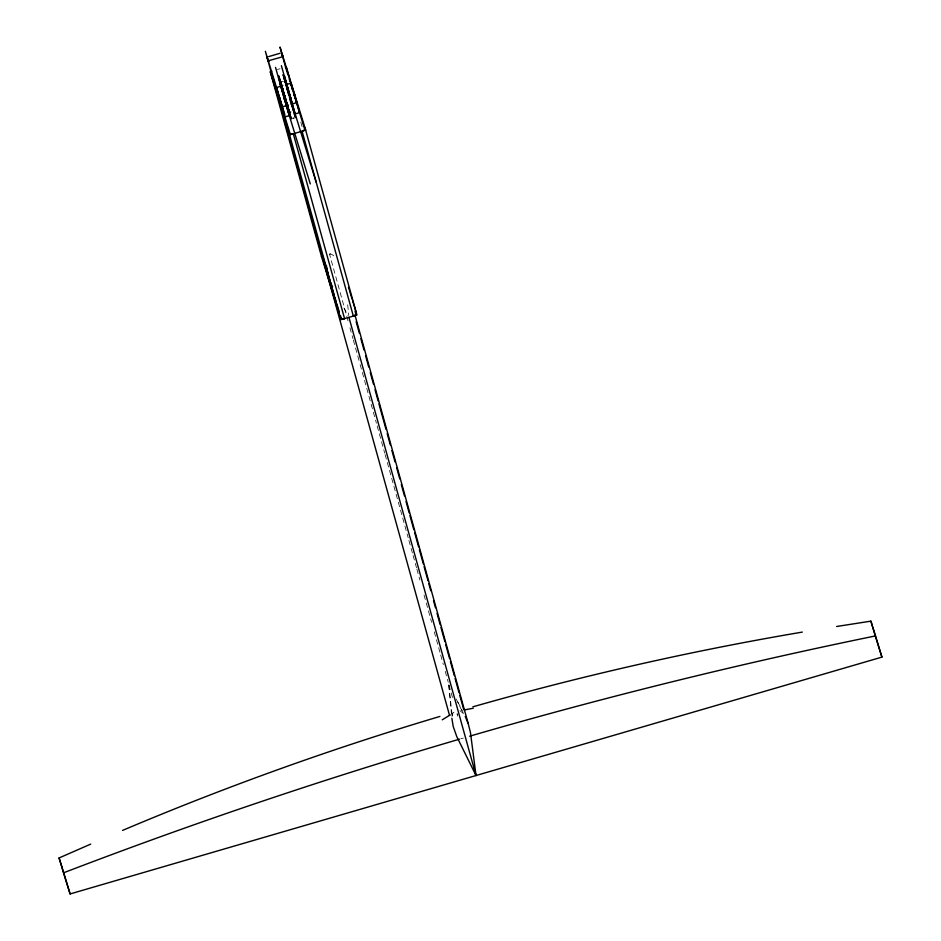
<?xml version="1.0" encoding="UTF-8"?>
<svg xmlns="http://www.w3.org/2000/svg" width="941" height="941" viewBox="0 0 941 941"><rect width="100%" height="100%" fill="white"/><g stroke="black" fill="none" stroke-linecap="round" stroke-linejoin="round"><path stroke-width="0.71" stroke-dasharray="4.71 3.53" d="M451.892 716.195L453.268 712.384L456.244 712.125M452.186 716.113L452.503 713.501M460.737 738.803L463.29 738.062M277.336 69.516L280.077 68.717M282.276 81.679L283.37 81.361M348.041 320.928L329.515 254.105L334.09 252.776M329.515 254.105L331.773 254.329L334.573 256.375M459.902 710.631L463.49 713.619M343.935 308.048L347.947 315.494M457.855 701.962L463.125 712.431M456.197 699.057L463.137 713.196M457.161 713.725L457.526 714.866M457.702 716.172L457.02 713.831M300.802 122.095L302.379 127.753M349.934 327.739L352.957 338.654M353.334 340.019L359.768 363.191M360.144 364.555L376.4 423.191M377.165 425.92L384.728 453.197M385.104 454.55L408.171 537.734M408.923 540.463L412.711 554.096M413.087 555.461L416.487 567.729M416.863 569.093L419.898 580.009M424.05 595.006L431.613 622.283M434.26 631.823L439.941 652.278M440.694 655.007L443.34 664.546M445.234 671.368L448.257 682.272M449.01 685.001L452.797 698.645M448.798 685.06L452.292 716.348M347.688 304.802L348.746 315.27M448.775 685.107L451.468 714.337"/><path stroke-width="1.41" d="M442.235 719.818L450.221 714.901M872.483 626.635L870.895 621.119L873.601 629.682A52.049 0.718 73.7 0 1 875.506 635.904L881.917 657.112L70.105 893.95L65.47 879.188A52.049 0.718 73.7 0 1 63.835 873.895L59.083 857.957L90.701 844.112M122.518 830.421C226.099 786.57 332.138 748.542 439.929 716.43M70.105 893.95L63.694 872.754C193.728 822.881 325.809 778.313 459.467 739.179M268.632 56.613L280.1 53.261M268.15 61.353L269.067 61.083M271.855 71.116L270.937 71.387L290.369 134.645L305.002 130.376L296.897 104.016M280.806 82.102L279.712 82.42L286.534 105.615M284.829 80.926L285.558 80.714L290.91 98.687M282.806 85.384L276.525 87.607M285.558 84.572L291.145 83.337M282.147 106.898L288.546 105.027M291.287 104.228L296.78 102.628L294.357 94.841L294.745 96.311M288.381 112.614L290.722 111.932M290.251 115.378L284.935 116.931L279.371 96.864M294.239 114.214L299.556 112.661L293.992 92.594M292.863 118.401L293.957 118.084M322.657 256.105L334.349 295.768M469.641 736.203C603.499 697.305 738.932 663.828 875.506 635.916M472.876 706.82C581.209 675.885 691.247 650.89 802.332 632.093M464.631 709.879L473.264 708.244M836.631 626.494L870.907 621.142M59.083 857.957L61.788 866.52M465.254 716.466L468.171 723.476L470.453 732.51L476.017 775.525L456.726 736.509L453.233 726.534L451.856 718.289M267.115 57.178L268.291 60.812L282.947 56.66L281.9 53.366L282.747 56.966M284.653 99.593L285.17 101.44M282.994 90.101L283.347 91.442L282.818 90.077M284.723 97.229L285.405 99.428M284.547 95.006L284.594 95.958L281.288 84.278L289.416 112.379L279.912 79.985L280.147 80.691M285.135 101.381L284.711 99.781M287.193 88.725L286.546 86.443L287.217 88.913M291.24 103.369L292.075 105.91M292.239 106.415L292.91 108.45M293.074 108.956L293.815 111.191L289.71 96.817M282.747 89.889L281.747 86.443L282.806 90.007M881.917 657.112L877.294 642.35A52.049 0.718 73.7 0 1 875.648 637.057L872.813 627.729M474.464 770.585L476.017 775.525L348.958 317.364M287.04 88.313L286.558 86.984M305.731 130.164L279.995 47.05L285.888 68.293M285.558 67.117L287.993 75.021M289.205 78.985L290.016 81.62M290.428 82.937L291.639 86.89M292.039 88.207L292.851 90.842M294.062 94.794L296.497 102.698M316.152 182.201L291.134 100.781L281.394 65.67M348.488 287.334L349.299 289.969M349.711 291.287L352.134 299.203M352.546 300.52L356.992 315.012M286.346 85.784L285.688 83.067L288.969 94.688L287.922 91.065L288.299 92.441M355.051 311.271L356.263 315.223L341.642 319.493L340.419 315.541M285.664 103.757L310.295 183.907M284.805 114.567L265.374 51.32L449.527 715.348M270.208 71.598L289.64 134.857M334.749 297.085L336.372 302.367M336.784 303.684L339.207 311.589M321.469 256.458L340.913 319.705M291.192 83.467L291.933 85.902M290.828 102.075L290.275 100.217M291.345 103.733L291.957 105.733M292.263 106.721L292.863 108.721M293.169 109.709L295.592 117.566L288.934 93.724M289.346 96.641L290.075 99.323M276.56 87.725L277.301 90.171M287.487 89.371L287.746 90.207L287.476 89.172M285.017 80.561L284.3 78.668L284.511 79.479M290.31 100.358L290.745 101.804M280.242 81.02L278.724 75.868L291.216 118.848L284.594 95.194M291.969 86.054L295.015 96.429M290.687 98.687L291.016 99.746L290.087 96.5L292.392 103.91M284.723 79.55L283.123 74.61L285.37 82.749M290.04 99.205L289.91 98.57M284.323 95.147L283.547 92.383L283.911 93.724M280.265 80.585L280.971 83.561L280.512 81.926M285.205 99.181L286.005 101.604L285.594 100.475M277.348 90.324L282.112 106.768M295.015 97.241L295.403 98.464L295.004 96.982M284.641 79.738L289.216 95.088M291.933 86.913L291.263 84.714L291.886 87.043M292.216 88.16L292.922 90.454L292.18 87.76M287.346 88.889L286.711 86.607L287.158 88.583M280.406 81.079L280.7 82.09M282.876 89.724L282.324 87.889L282.688 89.242M284.841 80.632L285.346 82.279L284.9 80.644M286.593 86.631L286.981 87.96M285.099 80.808L284.641 79.926M287.123 88.136L287.428 88.995M328.68 277.324L326.327 265.433M285.523 99.852L286.005 101.581L285.335 99.593M285.182 98.899L285.005 98.287M285.77 84.161L286.17 85.572M287.358 89.818L288.146 92.653M288.546 94.065L288.934 95.476M286.452 67.411L292.498 89.23M293.216 91.806L294.286 95.653M354.969 315.059L468.171 723.476M356.168 321.728L359.309 333.055M360.885 338.713L364.026 350.04M365.59 355.71L368.731 367.025M370.307 372.695L373.448 384.022M375.024 389.68L378.164 401.007M378.941 403.842L386.01 429.331M387.186 433.578L390.327 444.905M391.903 450.563L395.044 461.89M396.62 467.559L399.76 478.887M401.325 484.544L404.465 495.872M406.041 501.541L409.182 512.869M409.958 515.692L413.887 529.854M414.675 532.688L418.604 546.839M419.392 549.673L423.309 563.835M424.097 566.67L428.026 580.82M428.814 583.655L430.778 590.736M433.519 600.64L435.483 607.721M437.059 613.391L440.2 624.718M440.988 627.541L444.905 641.703M445.693 644.538L449.622 658.7M450.41 661.523L454.338 675.685M455.115 678.52L459.043 692.67M459.831 695.505L463.76 709.667M284.5 75.798L295.168 113.943M278.654 77.503L289.322 115.649M275.537 67.376L285.276 102.498M270.361 72.104L321.622 256.964M268.114 61.236L267.068 57.213M287.417 89.713L288.264 92.912M288.464 93.724L288.887 95.323M332.561 286.981A117.59 81.691 -15.5 0 1 328.715 277.313M61.788 866.532A52.049 0.718 73.7 0 1 63.682 872.742M276.619 88.913L278.301 94.723L276.63 88.983M284.111 97.829L284.511 99.299L284.111 97.829M279.724 99.111L280.771 102.734L279.748 99.158M356.216 312.483L304.955 127.635A3.811 2.647 -15.5 0 1 302.073 131.222L353.345 316.082A3.811 2.647 -15.5 0 0 356.216 312.483M344.559 318.634L293.298 133.787A3.811 2.647 -15.5 0 1 288.863 132.328L340.124 317.176A3.811 2.647 -15.5 0 0 344.559 318.634"/></g></svg>
